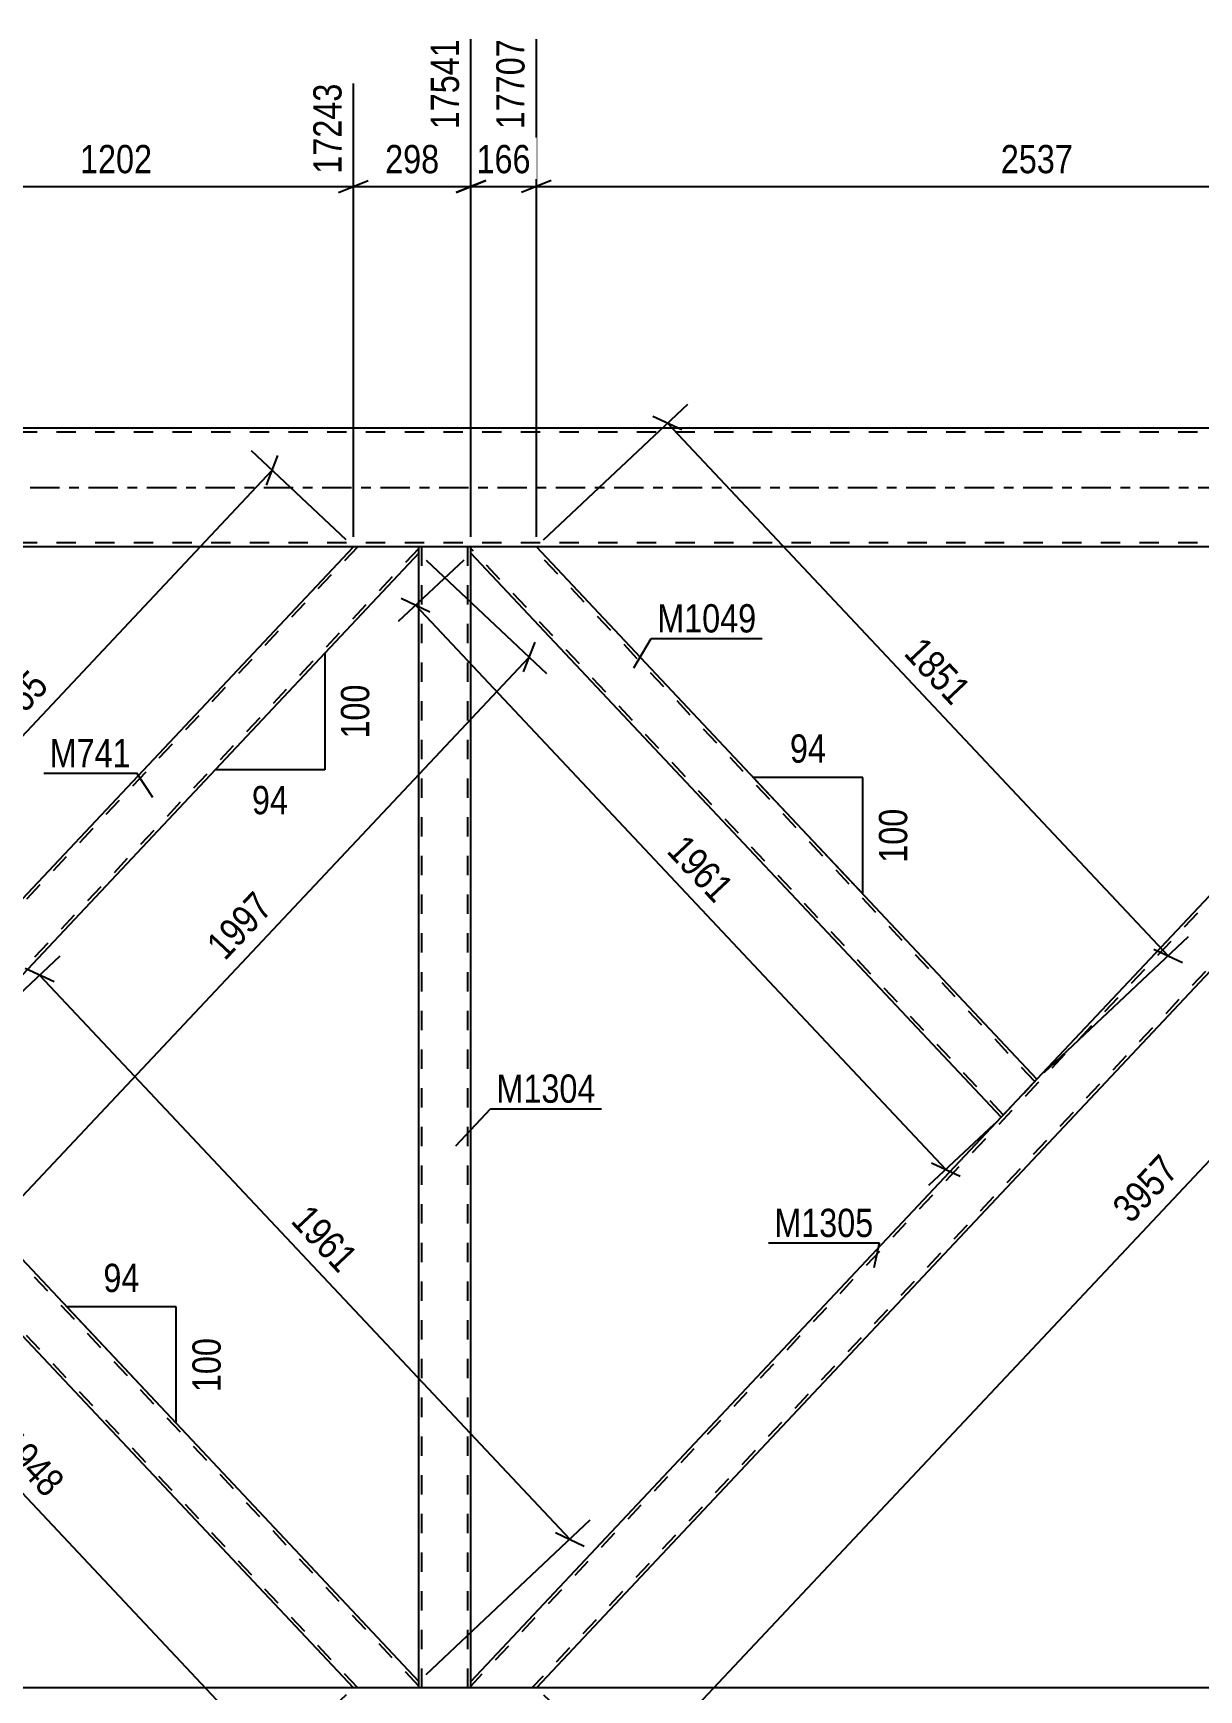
# Model space of a CAD drawing. Header units: millimetres. Extents: x -178 to 1011, y -683 to 158.
# Drawn here: x 657.3 to 775.4, y -121.8 to 46 of the extents above; entities that cross this region are included whole.
import ezdxf

# ---------------------------------------------------------------- set-up
doc = ezdxf.new("R2010")
doc.units = ezdxf.units.MM
doc.linetypes.add('DXK_LINE_DOT2', pattern=[3.9198, 1.9599, -1.9599])
doc.linetypes.add('DXK_LINE_DOT3', pattern=[5.9187, 2.979, -0.9799, 0.9799, -0.9799])
doc.styles.add('Arial Narrow', font='ARIALN.TTF', dxfattribs={"height": 0.2})

# ---------------------------------------------------------------- blocks, each defined once
blk = doc.blocks.new('Part-570387747-7653 - 7586')
at = {"color": 2, "linetype": 'Continuous'}
for p, q in [((701.64, -6.66), (701.64, -6)), ((755.38, -63.8), (701.64, -6.66)), ((759, -59.95), (708.27, -6)), ((758.56, -60.41), (755.38, -63.8)), ((759, -59.95), (758.56, -60.41))]:
    blk.add_line(p, q, dxfattribs=at)
at = {"color": 7, "linetype": 'DXK_LINE_DOT2'}
for p, q in [((708.27, -6), (701.64, -6)), ((755.6, -63.57), (701.64, -6.19)), ((758.78, -60.18), (707.83, -6)), ((758.97, -59.98), (758.56, -60.41)), ((755.6, -63.57), (755.61, -63.55))]:
    blk.add_line(p, q, dxfattribs=at)
blk = doc.blocks.new('Part-570387747-7668 - 7586')
at = {"color": 7, "linetype": 'DXK_LINE_DOT2'}
for p, q in [((810.17, -6), (701.64, -121.41)), ((816.36, -6.19), (707.83, -121.6)), ((816.36, -6), (809.73, -6)), ((816.36, -6.49), (816.36, -6)), ((759, -59.95), (755.38, -63.8)), ((708.27, -121.6), (701.64, -121.6))]:
    blk.add_line(p, q, dxfattribs=at)
at = {"color": 2, "linetype": 'Continuous'}
for p, q in [((816.36, -6.66), (708.27, -121.6)), ((809.73, -6), (759, -59.95)), ((816.36, -6.66), (816.36, -6.49)), ((755.38, -63.8), (701.64, -120.94)), ((701.64, -121.6), (701.64, -120.94))]:
    blk.add_line(p, q, dxfattribs=at)
blk = doc.blocks.new('Part-570387747-7763 - 7586')
at = {"color": 2, "linetype": 'Continuous'}
for p, q in [((642.62, -63.8), (641.64, -64.85)), ((641.64, -69.53), (641.64, -64.85)), ((696.36, -120.94), (642.62, -63.8)), ((641.64, -70.46), (641.64, -69.53)), ((689.73, -121.6), (641.64, -70.46)), ((696.36, -121.6), (696.36, -120.94))]:
    blk.add_line(p, q, dxfattribs=at)
at = {"color": 7, "linetype": 'DXK_LINE_DOT2'}
for p, q in [((696.36, -121.41), (642.41, -64.03)), ((641.64, -70.39), (641.64, -69.53)), ((690.17, -121.6), (641.64, -69.99)), ((696.36, -121.6), (689.73, -121.6))]:
    blk.add_line(p, q, dxfattribs=at)
blk = doc.blocks.new('Part-570387747-7850 - 7586')
at = {"color": 7, "linetype": 'DXK_LINE_DOT2'}
for p, q in [((701.64, -6), (696.36, -6)), ((696.36, -6.66), (696.36, -6)), ((696.68, -121.6), (696.68, -6)), ((701.32, -121.6), (701.32, -6)), ((701.64, -6.66), (701.64, -6)), ((696.36, -121.6), (696.36, -120.94)), ((701.64, -121.6), (696.36, -121.6)), ((701.64, -121.6), (701.64, -120.94))]:
    blk.add_line(p, q, dxfattribs=at)
at = {"color": 2, "linetype": 'Continuous'}
for p, q in [((696.36, -120.94), (696.36, -6.66)), ((701.64, -120.94), (701.64, -6.66))]:
    blk.add_line(p, q, dxfattribs=at)
blk = doc.blocks.new('Part-570387747-7978 - 7586')
at = {"color": 2, "linetype": 'Continuous'}
for p, q in [((641.64, -57.14), (689.73, -6)), ((696.36, -6.66), (642.62, -63.8)), ((696.36, -6.66), (696.36, -6)), ((641.64, -63.91), (641.64, -57.14)), ((641.64, -64.85), (641.64, -63.91))]:
    blk.add_line(p, q, dxfattribs=at)
at = {"color": 7, "linetype": 'DXK_LINE_DOT2'}
for p, q in [((690.17, -6), (641.64, -57.61)), ((696.36, -6.19), (641.64, -64.38)), ((696.36, -6), (689.73, -6)), ((642.62, -63.8), (641.64, -64.85)), ((641.64, -64.78), (641.64, -63.91)), ((641.64, -64.38), (641.64, -64.34))]:
    blk.add_line(p, q, dxfattribs=at)
blk = doc.blocks.new('Part-570387747-8058 - 7586')
at = {"color": 7, "linetype": 'DXK_LINE_DOT2'}
blk.add_line((798, -121.6), (-18.36, -121.6), dxfattribs=at)
at = {"color": 2, "linetype": 'Continuous'}
blk.add_line((793.2, -121.6), (216.6, -121.6), dxfattribs=at)
blk = doc.blocks.new('Part-570387747-8063 - 7586')
at = {"color": 7, "linetype": 'DXK_LINE_DOT2'}
for p, q in [((838, 5.6), (0, 5.6)), ((838, -5.6), (0, -5.6))]:
    blk.add_line(p, q, dxfattribs=at)
at = {"color": 2, "linetype": 'Continuous'}
for p, q in [((817, 6), (641, 6)), ((812.5, -6), (645.5, -6))]:
    blk.add_line(p, q, dxfattribs=at)
at = {"color": 7, "linetype": 'DXK_LINE_DOT3'}
blk.add_line((0, 0), (838, 0), dxfattribs=at)
blk = doc.blocks.new('AngleDimension-570387747-8215 - 7586')
at = {"color": 7, "linetype": 'Continuous'}
for p, q in [((686.83, -16.8), (675.73, -28.6)), ((686.83, -16.8), (686.83, -28.6)), ((676.32, -27.97), (675.73, -28.6)), ((686.83, -28.6), (675.73, -28.6))]:
    blk.add_line(p, q, dxfattribs=at)
at = {"color": 0}
for points in [[(691.93, -19.36), (687.73, -19.36), (687.73, -26.04), (691.93, -26.04)], [(683.7, -33.7), (683.7, -29.5), (678.85, -29.5), (678.85, -33.7)]]:
    blk.add_wipeout(points, dxfattribs=at)
at = {"color": 3, "style": 'Arial Narrow'}
blk.add_text('100', height=2.863, rotation=90.0002, dxfattribs=at).set_placement((691.33, -25.44))
blk.add_text('94', height=2.863, dxfattribs=at).set_placement((679.45, -33.1))
blk = doc.blocks.new('StraightDimension-570387747-8745 - 7586')
at = {"color": 7, "linetype": 'Continuous'}
for p, q in [((708.27, -5), (708.27, 45.42)), ((809.73, -5), (809.73, 40.92)), ((709.77, 31.08), (706.77, 29.88)), ((708.27, 30.48), (809.73, 30.48)), ((808.23, 29.88), (811.23, 31.08))]:
    blk.add_line(p, q, dxfattribs=at)
at = {"color": 0, "linetype": 'Continuous'}
blk.add_wipeout([(809.13, 41.52), (804.93, 41.52), (804.93, 31.18), (809.13, 31.18)], dxfattribs=at)
at = {"color": 0}
blk.add_wipeout([(763.26, 31.23), (763.26, 35.43), (754.74, 35.43), (754.74, 31.23)], dxfattribs=at)
at = {"color": 3, "linetype": 'Continuous', "style": 'Arial Narrow'}
blk.add_text('20243', height=2.863, rotation=90.0002, dxfattribs=at).set_placement((808.53, 31.78))
at = {"color": 3, "style": 'Arial Narrow'}
blk.add_text('2537', height=2.863, dxfattribs=at).set_placement((755.34, 31.83))
blk = doc.blocks.new('StraightDimension-570387747-9443 - 7586')
at = {"color": 7, "linetype": 'Continuous'}
for p, q in [((709, -5.31), (723.63, 8.45)), ((723.02, 5.82), (720.09, 7.18)), ((721.56, 6.5), (772.29, -47.45)), ((759.73, -59.26), (774.37, -45.5)), ((770.83, -46.77), (773.75, -48.13))]:
    blk.add_line(p, q, dxfattribs=at)
at = {"color": 0}
blk.add_wipeout([(750.39, -23.06), (753.44, -20.19), (747.61, -13.98), (744.55, -16.86)], dxfattribs=at)
at = {"color": 3, "style": 'Arial Narrow'}
blk.add_text('1851', height=2.863, rotation=-46.7591, dxfattribs=at).set_placement((745.4, -16.89))
blk = doc.blocks.new('StraightDimension-570387747-9464 - 7586')
at = {"color": 7, "linetype": 'Continuous'}
for p, q in [((700.91, -7.35), (694.28, -13.58)), ((697.49, -12.62), (694.56, -11.26)), ((696.03, -11.94), (749.76, -69.08)), ((754.65, -64.49), (748.02, -70.72)), ((748.3, -68.4), (751.23, -69.76))]:
    blk.add_line(p, q, dxfattribs=at)
at = {"color": 0}
blk.add_wipeout([(726.36, -43.1), (729.42, -40.22), (723.59, -34.02), (720.53, -36.89)], dxfattribs=at)
at = {"color": 3, "style": 'Arial Narrow'}
blk.add_text('1961', height=2.863, rotation=-46.7591, dxfattribs=at).set_placement((721.37, -36.92))
blk = doc.blocks.new('AngleDimension-570387747-19413 - 7586')
at = {"color": 7, "linetype": 'Continuous'}
for p, q in [((660.68, -83), (660.68, -83)), ((671.78, -83), (660.68, -83)), ((671.78, -94.8), (660.68, -83)), ((671.78, -94.8), (671.78, -83))]:
    blk.add_line(p, q, dxfattribs=at)
at = {"color": 0}
for points in [[(668.65, -82.1), (668.65, -77.9), (663.8, -77.9), (663.8, -82.1)], [(676.88, -85.55), (672.68, -85.55), (672.68, -92.24), (676.88, -92.24)]]:
    blk.add_wipeout(points, dxfattribs=at)
at = {"color": 3, "style": 'Arial Narrow'}
blk.add_text('94', height=2.863, dxfattribs=at).set_placement((664.4, -81.5))
blk.add_text('100', height=2.863, rotation=90.0002, dxfattribs=at).set_placement((676.28, -91.64))
blk = doc.blocks.new('StraightDimension-570387747-9503 - 7586')
at = {"color": 7, "linetype": 'Continuous'}
for p, q in [((643.35, -63.11), (660.01, -47.45)), ((659.4, -50.09), (656.47, -48.72)), ((657.93, -49.4), (711.67, -106.54)), ((697.09, -120.25), (713.74, -104.59)), ((710.2, -105.86), (713.13, -107.23))]:
    blk.add_line(p, q, dxfattribs=at)
at = {"color": 0}
blk.add_wipeout([(688.26, -80.56), (691.32, -77.68), (685.49, -71.48), (682.43, -74.36)], dxfattribs=at)
at = {"color": 3, "style": 'Arial Narrow'}
blk.add_text('1961', height=2.863, rotation=-46.7591, dxfattribs=at).set_placement((683.28, -74.39))
blk = doc.blocks.new('StraightDimension-570387747-8162 - 7586')
at = {"color": 7, "linetype": 'Continuous'}
for p, q in [((689.01, -5.31), (679.42, 3.7)), ((633.41, -49.4), (681.5, 1.74)), ((680.91, 0.24), (682.09, 3.25)), ((640.91, -56.45), (631.33, -47.44)), ((634, -47.89), (632.82, -50.9))]:
    blk.add_line(p, q, dxfattribs=at)
at = {"color": 0}
blk.add_wipeout([(659.82, -20.21), (656.76, -17.33), (650.93, -23.54), (653.99, -26.41)], dxfattribs=at)
at = {"color": 3, "style": 'Arial Narrow'}
blk.add_text('1755', height=2.863, rotation=46.7591, dxfattribs=at).set_placement((653.97, -25.56))
blk = doc.blocks.new('StraightDimension-570387747-8183 - 7586')
at = {"color": 7, "linetype": 'Continuous'}
for p, q in [((697.09, -7.35), (709.3, -18.83)), ((706.96, -18.69), (708.15, -15.68)), ((652.83, -75.37), (707.55, -17.19)), ((642.37, -65.53), (654.58, -77.02)), ((653.43, -73.87), (652.24, -76.88))]:
    blk.add_line(p, q, dxfattribs=at)
at = {"color": 0}
blk.add_wipeout([(682.56, -42.67), (679.5, -39.79), (673.67, -45.99), (676.73, -48.87)], dxfattribs=at)
at = {"color": 3, "style": 'Arial Narrow'}
blk.add_text('1997', height=2.863, rotation=46.7591, dxfattribs=at).set_placement((676.71, -48.02))
blk = doc.blocks.new('StraightDimension-570387747-8198 - 7586')
at = {"color": 7, "linetype": 'Continuous'}
for p, q in [((817.09, -6.69), (827.97, -16.91)), ((825.63, -16.77), (826.81, -13.77)), ((717.8, -130.56), (826.22, -15.27)), ((709, -122.29), (719.54, -132.2)), ((718.39, -129.06), (717.2, -132.06))]:
    blk.add_line(p, q, dxfattribs=at)
at = {"color": 0}
blk.add_wipeout([(774.38, -69.3), (771.32, -66.42), (765.49, -72.62), (768.54, -75.5)], dxfattribs=at)
at = {"color": 3, "style": 'Arial Narrow'}
blk.add_text('3957', height=2.863, rotation=46.7591, dxfattribs=at).set_placement((768.52, -74.65))
blk = doc.blocks.new('StraightDimension-570387747-8746 - 7586')
at = {"color": 7, "linetype": 'Continuous'}
for p, q in [((701.64, -5), (701.64, 45.42)), ((708.27, -5), (708.27, 45.42)), ((700.14, 29.88), (703.14, 31.08)), ((701.64, 30.48), (708.27, 30.48)), ((709.77, 31.08), (706.77, 29.88))]:
    blk.add_line(p, q, dxfattribs=at)
at = {"color": 0}
blk.add_wipeout([(708.3, 31.23), (708.3, 35.43), (701.61, 35.43), (701.61, 31.23)], dxfattribs=at)
at = {"color": 3, "style": 'Arial Narrow'}
blk.add_text('166', height=2.863, dxfattribs=at).set_placement((702.21, 31.83))
at = {"color": 0, "linetype": 'Continuous'}
blk.add_wipeout([(707.67, 46.02), (703.47, 46.02), (703.47, 35.68), (707.67, 35.68)], dxfattribs=at)
at = {"color": 3, "linetype": 'Continuous', "style": 'Arial Narrow'}
blk.add_text('17707', height=2.863, rotation=90.0002, dxfattribs=at).set_placement((707.07, 36.28))
blk = doc.blocks.new('StraightDimension-570387747-8747 - 7586')
at = {"color": 7, "linetype": 'Continuous'}
for p, q in [((701.64, -5), (701.64, 45.42)), ((689.73, -5), (689.73, 40.92)), ((688.23, 29.88), (691.23, 31.08)), ((689.73, 30.48), (701.64, 30.48)), ((703.14, 31.08), (700.14, 29.88))]:
    blk.add_line(p, q, dxfattribs=at)
at = {"color": 0}
blk.add_wipeout([(699.03, 31.23), (699.03, 35.43), (692.35, 35.43), (692.35, 31.23)], dxfattribs=at)
at = {"color": 3, "style": 'Arial Narrow'}
blk.add_text('298', height=2.863, dxfattribs=at).set_placement((692.95, 31.83))
at = {"color": 0, "linetype": 'Continuous'}
blk.add_wipeout([(701.04, 46.02), (696.84, 46.02), (696.84, 35.68), (701.04, 35.68)], dxfattribs=at)
at = {"color": 3, "linetype": 'Continuous', "style": 'Arial Narrow'}
blk.add_text('17541', height=2.863, rotation=90.0002, dxfattribs=at).set_placement((700.44, 36.28))
blk = doc.blocks.new('StraightDimension-570387747-8748 - 7586')
at = {"color": 7, "linetype": 'Continuous'}
for p, q in [((641.64, -5), (641.64, 40.92)), ((689.73, -5), (689.73, 40.92)), ((643.14, 31.08), (640.14, 29.88)), ((641.64, 30.48), (689.73, 30.48)), ((688.23, 29.88), (691.23, 31.08))]:
    blk.add_line(p, q, dxfattribs=at)
at = {"color": 0, "linetype": 'Continuous'}
blk.add_wipeout([(689.13, 41.52), (684.93, 41.52), (684.93, 31.18), (689.13, 31.18)], dxfattribs=at)
at = {"color": 0}
blk.add_wipeout([(669.94, 31.23), (669.94, 35.43), (661.43, 35.43), (661.43, 31.23)], dxfattribs=at)
at = {"color": 3, "linetype": 'Continuous', "style": 'Arial Narrow'}
blk.add_text('17243', height=2.863, rotation=90.0002, dxfattribs=at).set_placement((688.53, 31.78))
at = {"color": 3, "style": 'Arial Narrow'}
blk.add_text('1202', height=2.863, dxfattribs=at).set_placement((662.03, 31.83))
blk = doc.blocks.new('StraightDimension-570387747-9482 - 7586')
at = {"color": 7, "linetype": 'Continuous'}
for p, q in [((635.63, -65.53), (626.65, -73.98)), ((629.86, -73.02), (626.93, -71.66)), ((628.39, -72.34), (681.77, -129.09)), ((689.01, -122.29), (680.02, -130.74)), ((680.3, -128.41), (683.23, -129.77))]:
    blk.add_line(p, q, dxfattribs=at)
at = {"color": 0}
blk.add_wipeout([(658.54, -103.3), (661.6, -100.43), (655.77, -94.22), (652.71, -97.1)], dxfattribs=at)
at = {"color": 3, "style": 'Arial Narrow'}
blk.add_text('1948', height=2.863, rotation=-46.7591, dxfattribs=at).set_placement((653.56, -97.13))
blk = doc.blocks.new('AngleDimension-570387747-20501 - 7586')
at = {"color": 7, "linetype": 'Continuous'}
for p, q in [((730.25, -29.38), (730.25, -29.38)), ((741.35, -29.38), (730.25, -29.38)), ((741.35, -41.18), (730.25, -29.38)), ((741.35, -41.18), (741.35, -29.38))]:
    blk.add_line(p, q, dxfattribs=at)
at = {"color": 0}
for points in [[(738.23, -28.48), (738.23, -24.28), (733.37, -24.28), (733.37, -28.48)], [(746.45, -31.93), (742.25, -31.93), (742.25, -38.62), (746.45, -38.62)]]:
    blk.add_wipeout(points, dxfattribs=at)
at = {"color": 3, "style": 'Arial Narrow'}
blk.add_text('94', height=2.863, dxfattribs=at).set_placement((733.97, -27.88))
blk.add_text('100', height=2.863, rotation=90.0002, dxfattribs=at).set_placement((745.85, -38.02))
blk = doc.blocks.new('Mark-570387747-7649 - 7586')
at = {"color": 0}
blk.add_wipeout([(730.57, -14.69), (730.57, -11.69), (720.52, -11.69), (720.52, -14.69)], dxfattribs=at)
blk.add_wipeout([(730.57, -14.69), (730.57, -11.69), (720.52, -11.69), (720.52, -14.69)], dxfattribs=at)
at = {"color": 30, "linetype": 'Continuous'}
for p, q in [((718.15, -18.26), (719.92, -15.29)), ((719.92, -15.29), (731.17, -15.29))]:
    blk.add_line(p, q, dxfattribs=at)
at = {"color": 3, "style": 'Arial Narrow'}
blk.add_text('M1049', height=2.863, dxfattribs=at).set_placement((720.52, -14.69))
blk = doc.blocks.new('Mark-570387747-7664 - 7586')
at = {"color": 0}
blk.add_wipeout([(742.43, -75.93), (742.43, -72.93), (732.38, -72.93), (732.38, -75.93)], dxfattribs=at)
blk.add_wipeout([(742.43, -75.93), (742.43, -72.93), (732.38, -72.93), (732.38, -75.93)], dxfattribs=at)
at = {"color": 30, "linetype": 'Continuous'}
for p in [(731.78, -76.53), (742.49, -79.02)]:
    blk.add_line(p, (743.03, -76.53), dxfattribs=at)
at = {"color": 3, "style": 'Arial Narrow'}
blk.add_text('M1305', height=2.863, dxfattribs=at).set_placement((732.38, -75.93))
blk = doc.blocks.new('Mark-570387747-7846 - 7586')
at = {"color": 0}
blk.add_wipeout([(714.28, -62.33), (714.28, -59.33), (704.23, -59.33), (704.23, -62.33)], dxfattribs=at)
blk.add_wipeout([(714.28, -62.33), (714.28, -59.33), (704.23, -59.33), (704.23, -62.33)], dxfattribs=at)
at = {"color": 30, "linetype": 'Continuous'}
for p, q in [((700.11, -66.7), (703.63, -62.93)), ((703.63, -62.93), (714.88, -62.93))]:
    blk.add_line(p, q, dxfattribs=at)
at = {"color": 3, "style": 'Arial Narrow'}
blk.add_text('M1304', height=2.863, dxfattribs=at).set_placement((704.23, -62.33))
blk = doc.blocks.new('Mark-570387747-7974 - 7586')
at = {"color": 0}
blk.add_wipeout([(667.17, -28.35), (667.17, -25.35), (658.95, -25.35), (658.95, -28.35)], dxfattribs=at)
blk.add_wipeout([(667.17, -28.35), (667.17, -25.35), (658.95, -25.35), (658.95, -28.35)], dxfattribs=at)
at = {"color": 30, "linetype": 'Continuous'}
for p in [(658.35, -28.95), (669.42, -31.42)]:
    blk.add_line(p, (667.77, -28.95), dxfattribs=at)
at = {"color": 3, "style": 'Arial Narrow'}
blk.add_text('M741', height=2.863, dxfattribs=at).set_placement((658.95, -28.35))

msp = doc.modelspace()

# ---------------------------------------------------------------- block references
for name in ['Part-570387747-8063 - 7586', 'Part-570387747-7978 - 7586', 'Part-570387747-7850 - 7586', 'Part-570387747-7653 - 7586', 'Part-570387747-7668 - 7586', 'Part-570387747-7763 - 7586', 'Part-570387747-8058 - 7586']:
    msp.add_blockref(name, (0, 0))

# ---------------------------------------------------------------- next in the draw order: block references
for name in ['StraightDimension-570387747-8745 - 7586', 'AngleDimension-570387747-8215 - 7586', 'AngleDimension-570387747-19413 - 7586']:
    msp.add_blockref(name, (0, 0))

# ---------------------------------------------------------------- next in the draw order: block references
msp.add_blockref('StraightDimension-570387747-9443 - 7586', (0, 0))

# ---------------------------------------------------------------- next in the draw order: block references
for name in ['StraightDimension-570387747-8746 - 7586', 'StraightDimension-570387747-9464 - 7586']:
    msp.add_blockref(name, (0, 0))

# ---------------------------------------------------------------- next in the draw order: block references
msp.add_blockref('StraightDimension-570387747-9503 - 7586', (0, 0))

# ---------------------------------------------------------------- next in the draw order: block references
msp.add_blockref('StraightDimension-570387747-8162 - 7586', (0, 0))

# ---------------------------------------------------------------- next in the draw order: block references
for name in ['StraightDimension-570387747-8747 - 7586', 'StraightDimension-570387747-8183 - 7586']:
    msp.add_blockref(name, (0, 0))

# ---------------------------------------------------------------- next in the draw order: block references
for name in ['StraightDimension-570387747-8748 - 7586', 'StraightDimension-570387747-8198 - 7586', 'Mark-570387747-7974 - 7586', 'StraightDimension-570387747-9482 - 7586']:
    msp.add_blockref(name, (0, 0))

# ---------------------------------------------------------------- next in the draw order: block references
for name in ['Mark-570387747-7649 - 7586', 'AngleDimension-570387747-20501 - 7586', 'Mark-570387747-7846 - 7586', 'Mark-570387747-7664 - 7586']:
    msp.add_blockref(name, (0, 0))

doc.saveas('drawing.dxf')
